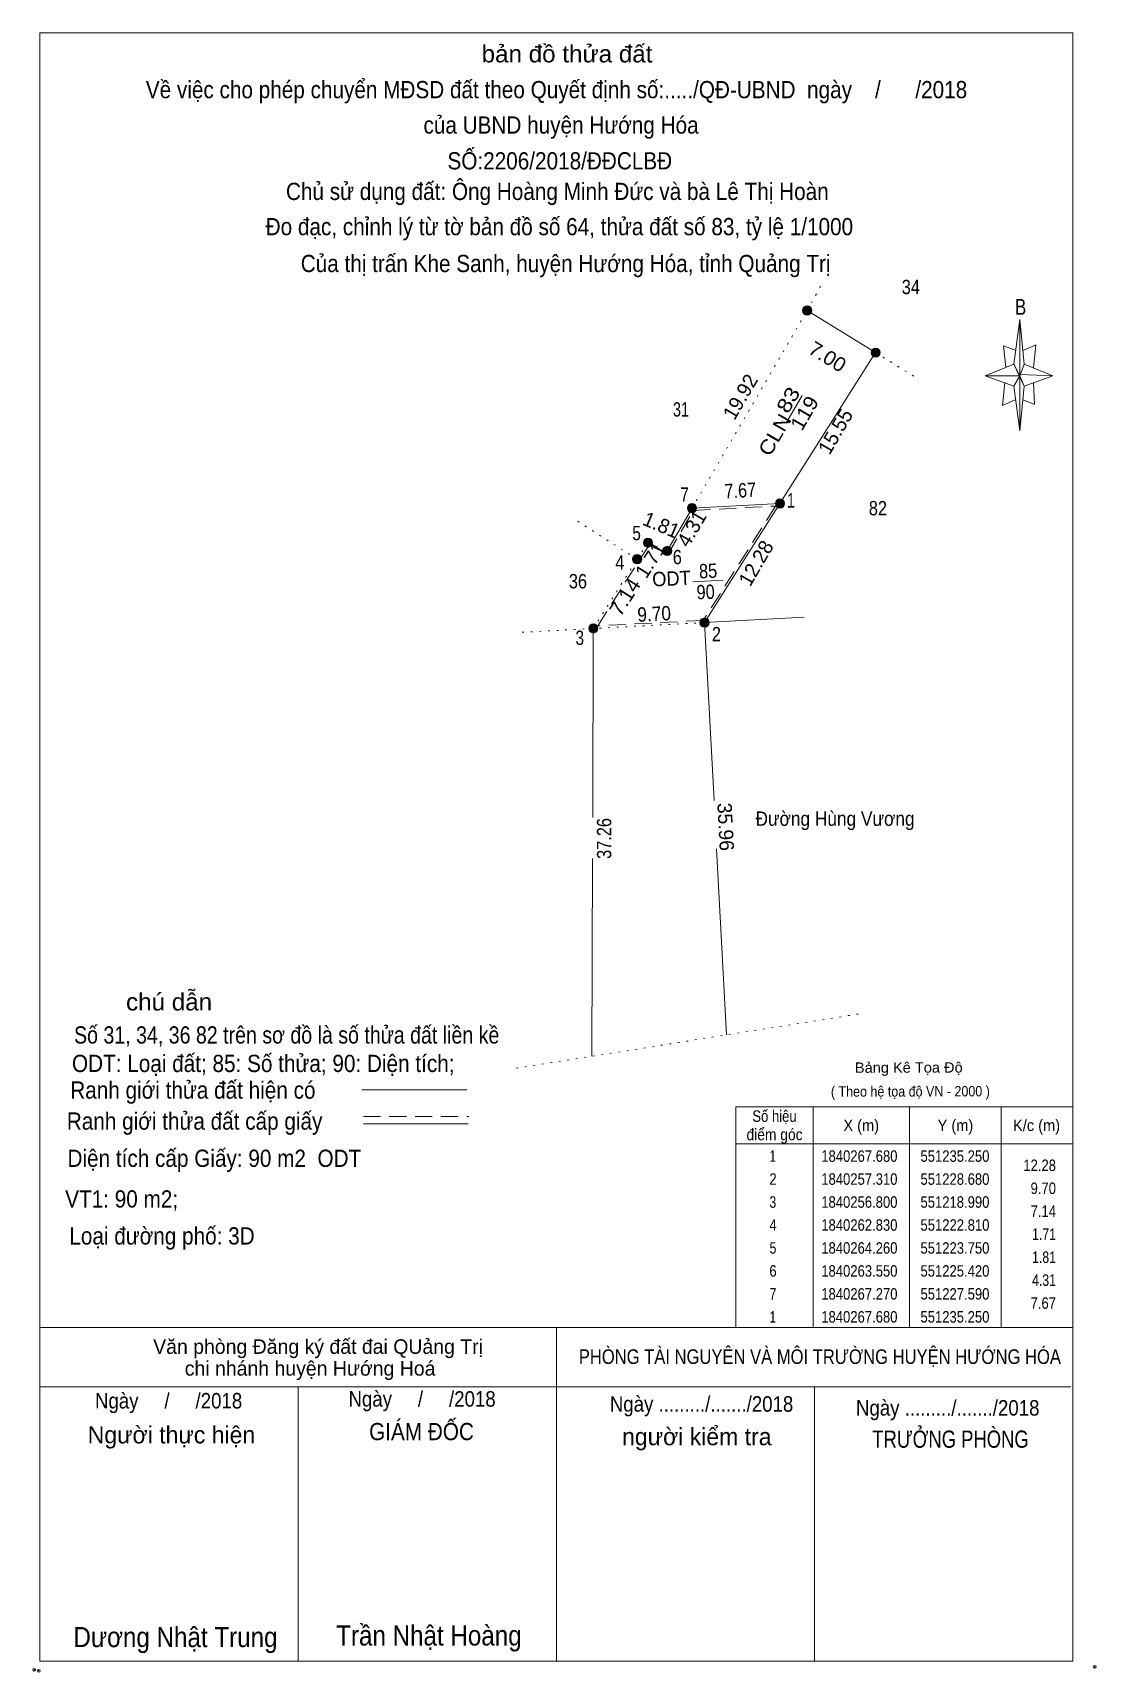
# Model space of a CAD drawing. Header units: metres. Extents: x 551170 to 551263, y 1840166 to 1840309.
import ezdxf
from ezdxf.enums import TextEntityAlignment as Align

# ---------------------------------------------------------------- set-up
doc = ezdxf.new("R2010")
doc.units = ezdxf.units.M
doc.header["$LTSCALE"] = 0.5
doc.header["$PDMODE"] = 32
doc.header["$PDSIZE"] = 0.25
doc.linetypes.add('DOTTED', pattern=[1.5, 0.3, -1.2])
doc.linetypes.add('MEDIUM_DASHED', pattern=[4.5, 3, -1.5])
for name, color, linetype, lineweight in [('1', 7, 'MEDIUM_DASHED', 13), ('10', 7, 'DOTTED', 13), ('28', 7, 'Continuous', 13), ('5', 7, 'Continuous', 13), ('6', 7, 'Continuous', 13), ('63', 7, 'Continuous', 13)]:
    doc.layers.add(name, color=color, linetype=linetype, lineweight=lineweight)
doc.layers.add('55', color=7, linetype='Continuous')

msp = doc.modelspace()

# ---------------------------------------------------------------- hatches: boundary and pattern name
at = {"layer": '28'}
for points in [[(551238.02, 1840284.49, 1), (551237.22, 1840284.49, 1)], [(551243.98, 1840280.82, 1), (551243.18, 1840280.82, 1)], [(551235.65, 1840267.68, 1), (551234.85, 1840267.68, 1)], [(551227.99, 1840267.27, 1), (551227.19, 1840267.27, 1)], [(551224.15, 1840264.26, 1), (551223.35, 1840264.26, 1)], [(551225.82, 1840263.55, 1), (551225.02, 1840263.55, 1)], [(551223.21, 1840262.83, 1), (551222.41, 1840262.83, 1)], [(551219.39, 1840256.8, 1), (551218.59, 1840256.8, 1)], [(551229.08, 1840257.31, 1), (551228.28, 1840257.31, 1)]]:
    msp.add_hatch(color=256, dxfattribs=at).paths.add_polyline_path(points)

# ---------------------------------------------------------------- linework, layer by layer
at = {"layer": '1'}
msp.add_lwpolyline([(551234.87, 1840267.46), (551228.57, 1840257.5), (551219.37, 1840257.02), (551222.98, 1840262.72), (551223.83, 1840264.01), (551225.5, 1840263.3), (551227.71, 1840267.08)], close=True, dxfattribs=at)
at = {"layer": '10'}
for p, q in [((551237.62, 1840284.49), (551239.05, 1840287.08)), ((551227.59, 1840267.27), (551237.62, 1840284.49)), ((551243.58, 1840280.82), (551247.21, 1840278.58)), ((551228.68, 1840257.31), (551212.51, 1840256.45)), ((551242.06, 1840223.22), (551211.72, 1840218.41))]:
    msp.add_line(p, q, dxfattribs=at)
at = {"layer": '10', "linetype": 'Continuous'}
for p, q in [((551218.94, 1840240.33), (551218.99, 1840256.8)), ((551218.86, 1840219.54), (551218.92, 1840236.77))]:
    msp.add_line(p, q, dxfattribs=at)
at = {"layer": '10'}
for points in [[(551218.99, 1840256.8), (551222.81, 1840262.83), (551217.63, 1840266.13)], [(551222.81, 1840262.83), (551223.75, 1840264.26), (551225.42, 1840263.55)]]:
    msp.add_lwpolyline(points, dxfattribs=at)
at = {"layer": '28'}
for p, q in [((551243.58, 1840280.82), (551237.62, 1840284.49)), ((551243.58, 1840280.82), (551235.25, 1840267.68)), ((551237.19, 1840277.08), (551235.86, 1840274.78)), ((551227.59, 1840267.27), (551225.42, 1840263.55)), ((551227.59, 1840267.27), (551235.25, 1840267.68)), ((551235.25, 1840267.68), (551228.68, 1840257.31)), ((551230.3, 1840260.99), (551227.65, 1840260.87)), ((551228.68, 1840257.31), (551237.37, 1840257.77)), ((551229.51, 1840241.83), (551228.68, 1840257.31)), ((551230.59, 1840221.4), (551229.72, 1840237.6))]:
    msp.add_line(p, q, dxfattribs=at)
for centre in [(551237.62, 1840284.49), (551243.58, 1840280.82), (551235.25, 1840267.68), (551227.59, 1840267.27), (551223.75, 1840264.26), (551225.42, 1840263.55), (551222.81, 1840262.83), (551218.99, 1840256.8), (551228.68, 1840257.31)]:
    msp.add_circle(centre, 0.4, dxfattribs=at)
at = {"layer": '5'}
for p, q in [((551255.63, 1840279.81), (551256.13, 1840283.71)), ((551256.53, 1840279.81), (551259.03, 1840278.81)), ((551255.63, 1840277.91), (551253.13, 1840278.81)), ((551257.33, 1840278.21), (551257.43, 1840276.31)), ((551256.53, 1840277.91), (551256.13, 1840274.01)), ((551257.43, 1840276.31), (551256.43, 1840276.71)), ((551215.77, 1840166.87), (551215.77, 1840195.93)), ((551170.77, 1840190.77), (551193.27, 1840190.77)), ((551193.27, 1840190.77), (551215.77, 1840190.77)), ((551193.27, 1840166.87), (551193.27, 1840190.77)), ((551215.77, 1840190.77), (551238.27, 1840190.77)), ((551237.7, 1840190.77), (551260.57, 1840190.77)), ((551238.27, 1840166.87), (551238.27, 1840190.77)), ((551238.27, 1840190.77), (551260.57, 1840190.77))]:
    msp.add_line(p, q, dxfattribs=at)
for points in [[(551170.77, 1840308.67), (551260.77, 1840308.67), (551260.77, 1840166.87), (551170.77, 1840166.87)], [(551256.13, 1840283.71), (551256.53, 1840279.81), (551256.13, 1840278.81)], [(551256.13, 1840278.81), (551253.13, 1840278.81), (551255.63, 1840279.81), (551256.53, 1840277.91), (551259.03, 1840278.81), (551256.13, 1840278.91)], [(551256.13, 1840278.81), (551256.13, 1840274.01), (551255.63, 1840277.91)]]:
    msp.add_lwpolyline(points, close=True, dxfattribs=at)
for points in [[(551255.83, 1840281.01), (551254.73, 1840281.41), (551254.93, 1840279.51)], [(551256.43, 1840281.01), (551257.53, 1840281.51), (551257.33, 1840279.51)], [(551256.13, 1840278.81), (551255.63, 1840279.81), (551253.13, 1840278.81)], [(551254.83, 1840278.21), (551254.63, 1840276.21), (551255.73, 1840276.71)], [(551256.13, 1840278.81), (551256.53, 1840277.91), (551259.03, 1840278.81)], [(551260.77, 1840166.87), (551170.77, 1840166.87), (551170.77, 1840190.77)]]:
    msp.add_lwpolyline(points, dxfattribs=at)
for p in [(551170.29, 1840166.11), (551170.69, 1840166.03)]:
    msp.add_point(p, dxfattribs=at)
at = {"layer": '6'}
for p, q in [((551198.82, 1840216.61), (551207.96, 1840216.61)), ((551198.96, 1840213.67), (551208.1, 1840213.67))]:
    msp.add_line(p, q, dxfattribs=at)
at = {"layer": '6', "linetype": 'MEDIUM_DASHED'}
msp.add_line((551198.96, 1840214.29), (551208.16, 1840214.29), dxfattribs=at)
at = {"layer": '6'}
msp.add_lwpolyline([(551170.77, 1840195.93), (551215.77, 1840195.93), (551260.77, 1840195.93)], dxfattribs=at)
msp.add_point((551262.67, 1840166.37), dxfattribs=at)
at = {"layer": '63'}
for p, q in [((551238.13, 1840215.13), (551238.13, 1840195.93)), ((551246.53, 1840215.13), (551246.53, 1840195.93)), ((551254.53, 1840215.13), (551254.53, 1840195.93)), ((551231.41, 1840211.93), (551260.77, 1840211.93))]:
    msp.add_line(p, q, dxfattribs=at)
msp.add_lwpolyline([(551231.41, 1840215.13), (551260.77, 1840215.13), (551260.77, 1840195.93), (551231.41, 1840195.93)], close=True, dxfattribs=at)

# ---------------------------------------------------------------- texts
at = {"layer": '10'}
for s, width, p in [(' 34', 0.85, (551246.45, 1840285.91)), ('31', 0.75, (551226.625, 1840275.25)), ('82', 0.85, (551243.78, 1840266.65)), ('36', 0.85, (551217.65, 1840260.29)), ('Đường Hùng Vương', 0.9, (551240.045, 1840239.61))]:
    msp.add_text(s, height=1.25, dxfattribs=dict(at, width=width)).set_placement(p, align=Align.CENTER)
for s, rotation, width, p in [('7.00', 328.354, 1.05, (551239.0621, 1840279.9319)), ('83', 59.774, 1.2, (551236.5054, 1840276.3904)), ('119', 59.774, 1.1, (551237.9238, 1840275.2354)), ('CLN', 59.774, 1.15, (551235.3378, 1840273.3454)), ('85', 2.435, 0.85, (551229.0135, 1840261.1837)), ('7.14', 57.459, 1.05, (551222.2791, 1840259.1988)), ('ODT', 2.435, 0.95, (551225.8235, 1840260.5212)), ('90', 2.435, 0.85, (551228.7985, 1840259.3548)), ('37.26', 90, 0.85, (551220.55, 1840238.51))]:
    msp.add_text(s, height=1.25, rotation=rotation, dxfattribs=dict(at, width=width)).set_placement(p, align=Align.CENTER)
for s, rotation, p in [('19.92', 59.774, (551232.3355, 1840276.6604)), ('15.55', 59.774, (551240.6239, 1840273.6404)), ('1.81', 336.967, (551224.6755, 1840265.2327)), ('4.31', 59.774, (551228.0967, 1840265.1804)), ('1.71', 57.459, (551224.4808, 1840262.4289)), ('12.28', 59.774, (551233.7039, 1840262.1704))]:
    msp.add_text(s, height=1.25, rotation=rotation, dxfattribs=at).set_placement(p, align=Align.CENTER)
at = {"layer": '28'}
for s, rotation, width, p in [('7.67', 3.064, 0.85, (551231.8216, 1840268.1956)), ('9.70', 3.048, 0.9, (551224.3218, 1840257.4462))]:
    msp.add_text(s, height=1.25, rotation=rotation, dxfattribs=dict(at, width=width)).set_placement(p, align=Align.CENTER)
msp.add_text('35.96', height=1.25, rotation=273.045, dxfattribs=at).set_placement((551229.8981, 1840239.4882), align=Align.CENTER)
at = {"layer": '5'}
for s, height, width, p in [('bản đồ thửa đất', 1.5, 1.05, (551216.7, 1840306.09)), ('Về việc cho phép chuyển MĐSD đất theo Quyết định số:...../QĐ-UBND  ngày    /      /2018', 1.5, 0.9, (551215.785, 1840302.97)), ('của UBND huyện Hướng Hóa', 1.5, 0.9, (551216.18, 1840299.89)), ('SỐ:2206/2018/ĐĐCLBĐ', 1.5, 0.9, (551216.07, 1840296.77)), ('Chủ sử dụng đất: Ông Hoàng Minh Đức và bà Lê Thị Hoàn', 1.5, 0.9, (551215.855, 1840294.11)), ('Đo đạc, chỉnh lý từ tờ bản đồ số 64, thửa đất số 83, tỷ lệ 1/1000 ', 1.5, 0.9, (551216.285, 1840291.04)), ('Của thị trấn Khe Sanh, huyện Hướng Hóa, tỉnh Quảng Trị', 1.5, 0.9, (551216.58, 1840287.83)), ('B', 1.378, 0.8, (551256.21, 1840284.11)), ('Ngày     /     /2018', 1.35, 0.9, (551181.995, 1840188.87)), ('Ngày     /     /2018', 1.35, 0.9, (551204.075, 1840189.03)), ('Ngày ........./......./2018', 1.35, 0.9, (551228.42, 1840188.59)), ('Ngày ........./......./2018', 1.35, 0.9, (551249.86, 1840188.25)), ('GIÁM ĐỐC', 1.5, 0.9, (551204.025, 1840186.11)), ('TRƯỞNG PHÒNG', 1.5, 0.8, (551250.105, 1840185.45)), ('Dương Nhật Trung', 1.75, 0.9, (551182.595, 1840168.09)), ('Trần Nhật Hoàng', 1.75, 0.9, (551204.67, 1840168.23))]:
    msp.add_text(s, height=height, dxfattribs=dict(at, width=width)).set_placement(p, align=Align.CENTER)
for s, p in [('Người thực hiện', (551182.245, 1840185.83)), ('người kiểm tra', (551228.005, 1840185.67))]:
    msp.add_text(s, height=1.5, dxfattribs=at).set_placement(p, align=Align.CENTER)
at = {"layer": '55'}
for s, width, p in [('Bảng Kê Tọa Độ', 1.05, (551246.469, 1840218.1106)), ('( Theo hệ tọa độ VN - 2000 )', 0.9, (551246.609, 1840216.0351))]:
    msp.add_text(s, height=0.904, rotation=0.127, dxfattribs=dict(at, width=width)).set_placement(p, align=Align.CENTER)
at = {"layer": '6'}
for s, width, p in [('chú dẫn', 1.05, (551178.29, 1840223.53)), ('Số 31, 34, 36 82 trên sơ đồ là số thửa đất liền kề', 0.85, (551173.76, 1840220.65)), ('ODT: Loại đất; 85: Số thửa; 90: Diện tích;', 0.9, (551173.58, 1840218.17)), ('Ranh giới thửa đất hiện có ', 0.9, (551173.43, 1840215.85)), ('Ranh giới thửa đất cấp giấy', 0.9, (551173.13, 1840213.15)), ('Diện tích cấp Giấy: 90 m2  ODT', 0.9, (551173.19, 1840209.91)), ('VT1: 90 m2;', 0.9, (551172.99, 1840206.37)), ('Loại đường phố: 3D', 0.9, (551173.35, 1840203.15))]:
    msp.add_text(s, height=1.5, dxfattribs=dict(at, width=width)).set_placement(p)
for s, p in [(' Văn phòng Đăng ký đất đai QUảng Trị', (551194.78, 1840193.63)), ('chi nhánh huyện Hướng Hoá', (551194.32, 1840191.73))]:
    msp.add_text(s, height=1.267, dxfattribs=at).set_placement(p, align=Align.CENTER)
at = {"layer": '6', "width": 0.85}
msp.add_text('PHÒNG TÀI NGUYÊN VÀ MÔI TRƯỜNG HUYỆN HƯỚNG HÓA', height=1.27, dxfattribs=at).set_placement((551238.725, 1840192.75), align=Align.CENTER)
at = {"layer": '63'}
for s, height, width, p in [(' 7', 1.25, 0.8, (551227.31, 1840267.83)), (' 1', 1.25, 0.75, (551236.55, 1840267.33)), (' 5', 1.25, 0.8, (551223.13, 1840264.48)), (' 4', 1.25, 0.85, (551221.69, 1840261.92)), (' 6', 1.25, 0.85, (551226.7, 1840262.39)), (' 3', 1.25, 0.8, (551218.18, 1840255.36)), (' 2', 1.25, 0.85, (551230.11, 1840255.68)), ('12.28', 1, 0.85, (551259.29, 1840209.55)), ('9.70', 1, 0.85, (551259.29, 1840207.55)), ('7.14', 1, 0.85, (551259.29, 1840205.55)), ('1.71', 1, 0.8, (551259.29, 1840203.55)), ('1.81', 1, 0.8, (551259.29, 1840201.55)), ('4.31', 1, 0.8, (551259.29, 1840199.55)), ('7.67', 1, 0.85, (551259.29, 1840197.55))]:
    msp.add_text(s, height=height, dxfattribs=dict(at, width=width)).set_placement(p, align=Align.RIGHT)
for s, width, p in [('Số hiệu', 0.85, (551234.77, 1840213.83)), ('X (m)', 0.95, (551242.325, 1840213.03)), ('Y (m)', 0.95, (551250.53, 1840213.03)), ('K/c (m)', 0.95, (551257.6, 1840213.03)), ('điểm góc', 0.9, (551234.775, 1840212.23)), (' 1', 0.75, (551234.485, 1840210.35)), ('1840267.680', 0.85, (551242.165, 1840210.35)), ('551235.250', 0.85, (551250.49, 1840210.35)), (' 2', 0.85, (551234.485, 1840208.35)), ('1840257.310', 0.85, (551242.165, 1840208.35)), ('551228.680', 0.85, (551250.49, 1840208.35)), (' 3', 0.8, (551234.48, 1840206.35)), ('1840256.800', 0.85, (551242.165, 1840206.35)), ('551218.990', 0.85, (551250.49, 1840206.35)), (' 4', 0.85, (551234.49, 1840204.35)), ('1840262.830', 0.85, (551242.165, 1840204.35)), ('551222.810', 0.85, (551250.49, 1840204.35)), (' 5', 0.8, (551234.49, 1840202.35)), ('1840264.260', 0.85, (551242.165, 1840202.35)), ('551223.750', 0.85, (551250.49, 1840202.35)), (' 6', 0.85, (551234.485, 1840200.35)), ('1840263.550', 0.85, (551242.165, 1840200.35)), ('551225.420', 0.85, (551250.49, 1840200.35)), (' 7', 0.8, (551234.49, 1840198.35)), ('1840267.270', 0.85, (551242.165, 1840198.35)), ('551227.590', 0.85, (551250.49, 1840198.35)), (' 1', 0.75, (551234.485, 1840196.35)), ('1840267.680', 0.85, (551242.165, 1840196.35)), ('551235.250', 0.85, (551250.49, 1840196.35))]:
    msp.add_text(s, height=1, dxfattribs=dict(at, width=width)).set_placement(p, align=Align.CENTER)

doc.saveas('drawing.dxf')
